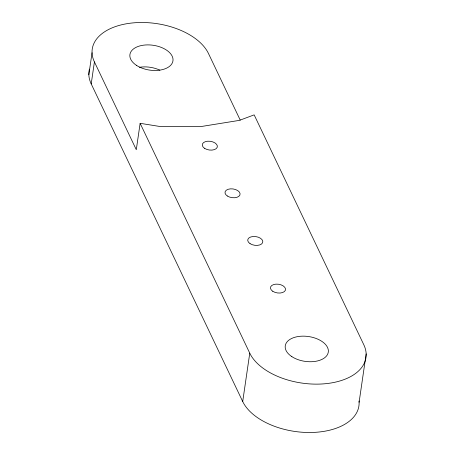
<?xml version="1.0" encoding="UTF-8"?>
<svg xmlns="http://www.w3.org/2000/svg" width="455" height="455" viewBox="0 0 455 455"><rect width="100%" height="100%" fill="white"/><g stroke="black" fill="none" stroke-linecap="round" stroke-linejoin="round"><path stroke-width="0.68" d="M88.839 74.717L92.046 52.729M359.012 400.974A59.815 34.478 8.3 0 1 309.889 432.506A59.815 34.478 8.3 0 1 242.708 401.537L91.21 83.902L94.418 61.914A59.815 34.478 8.3 0 1 134.765 22.75A59.815 34.478 8.3 0 1 208.447 53.462L240.229 120.103M140.134 123.322L249.761 353.171A59.815 34.478 8.3 0 0 323.442 383.884A59.815 34.478 8.3 0 0 363.79 344.719L254.163 114.87L239.427 120.37L200.729 126.598L158.937 126.336L140.134 123.322L136.29 149.701L94.418 61.914M242.708 401.537L249.761 353.171M359.103 402.271L366.161 353.905M91.21 83.902A59.815 34.478 8.3 0 1 89.396 69.183M139.509 67.277A21.749 12.541 8.3 0 1 159.813 70.138M136.506 65.372A21.749 12.541 8.3 0 0 172.417 62.71A21.749 12.541 8.3 0 0 145.373 44.982A21.749 12.541 8.3 0 0 136.506 65.372M291.848 356.629A21.749 12.541 8.3 0 0 327.759 353.967A21.749 12.541 8.3 0 0 300.715 336.239A21.749 12.541 8.3 0 0 291.848 356.629M204.596 148.347A7.616 4.391 8.3 0 0 217.166 147.414A7.616 4.391 8.3 0 0 207.696 141.209A7.616 4.391 8.3 0 0 204.596 148.347M227.318 195.991A7.616 4.391 8.3 0 0 239.887 195.058A7.616 4.391 8.3 0 0 230.423 188.853A7.616 4.391 8.3 0 0 227.318 195.991M250.045 243.635A7.616 4.391 8.3 0 0 262.609 242.703A7.616 4.391 8.3 0 0 253.145 236.503A7.616 4.391 8.3 0 0 250.045 243.635M272.767 291.28A7.616 4.391 8.3 0 0 285.336 290.353A7.616 4.391 8.3 0 0 275.872 284.147A7.616 4.391 8.3 0 0 272.767 291.28"/></g></svg>
